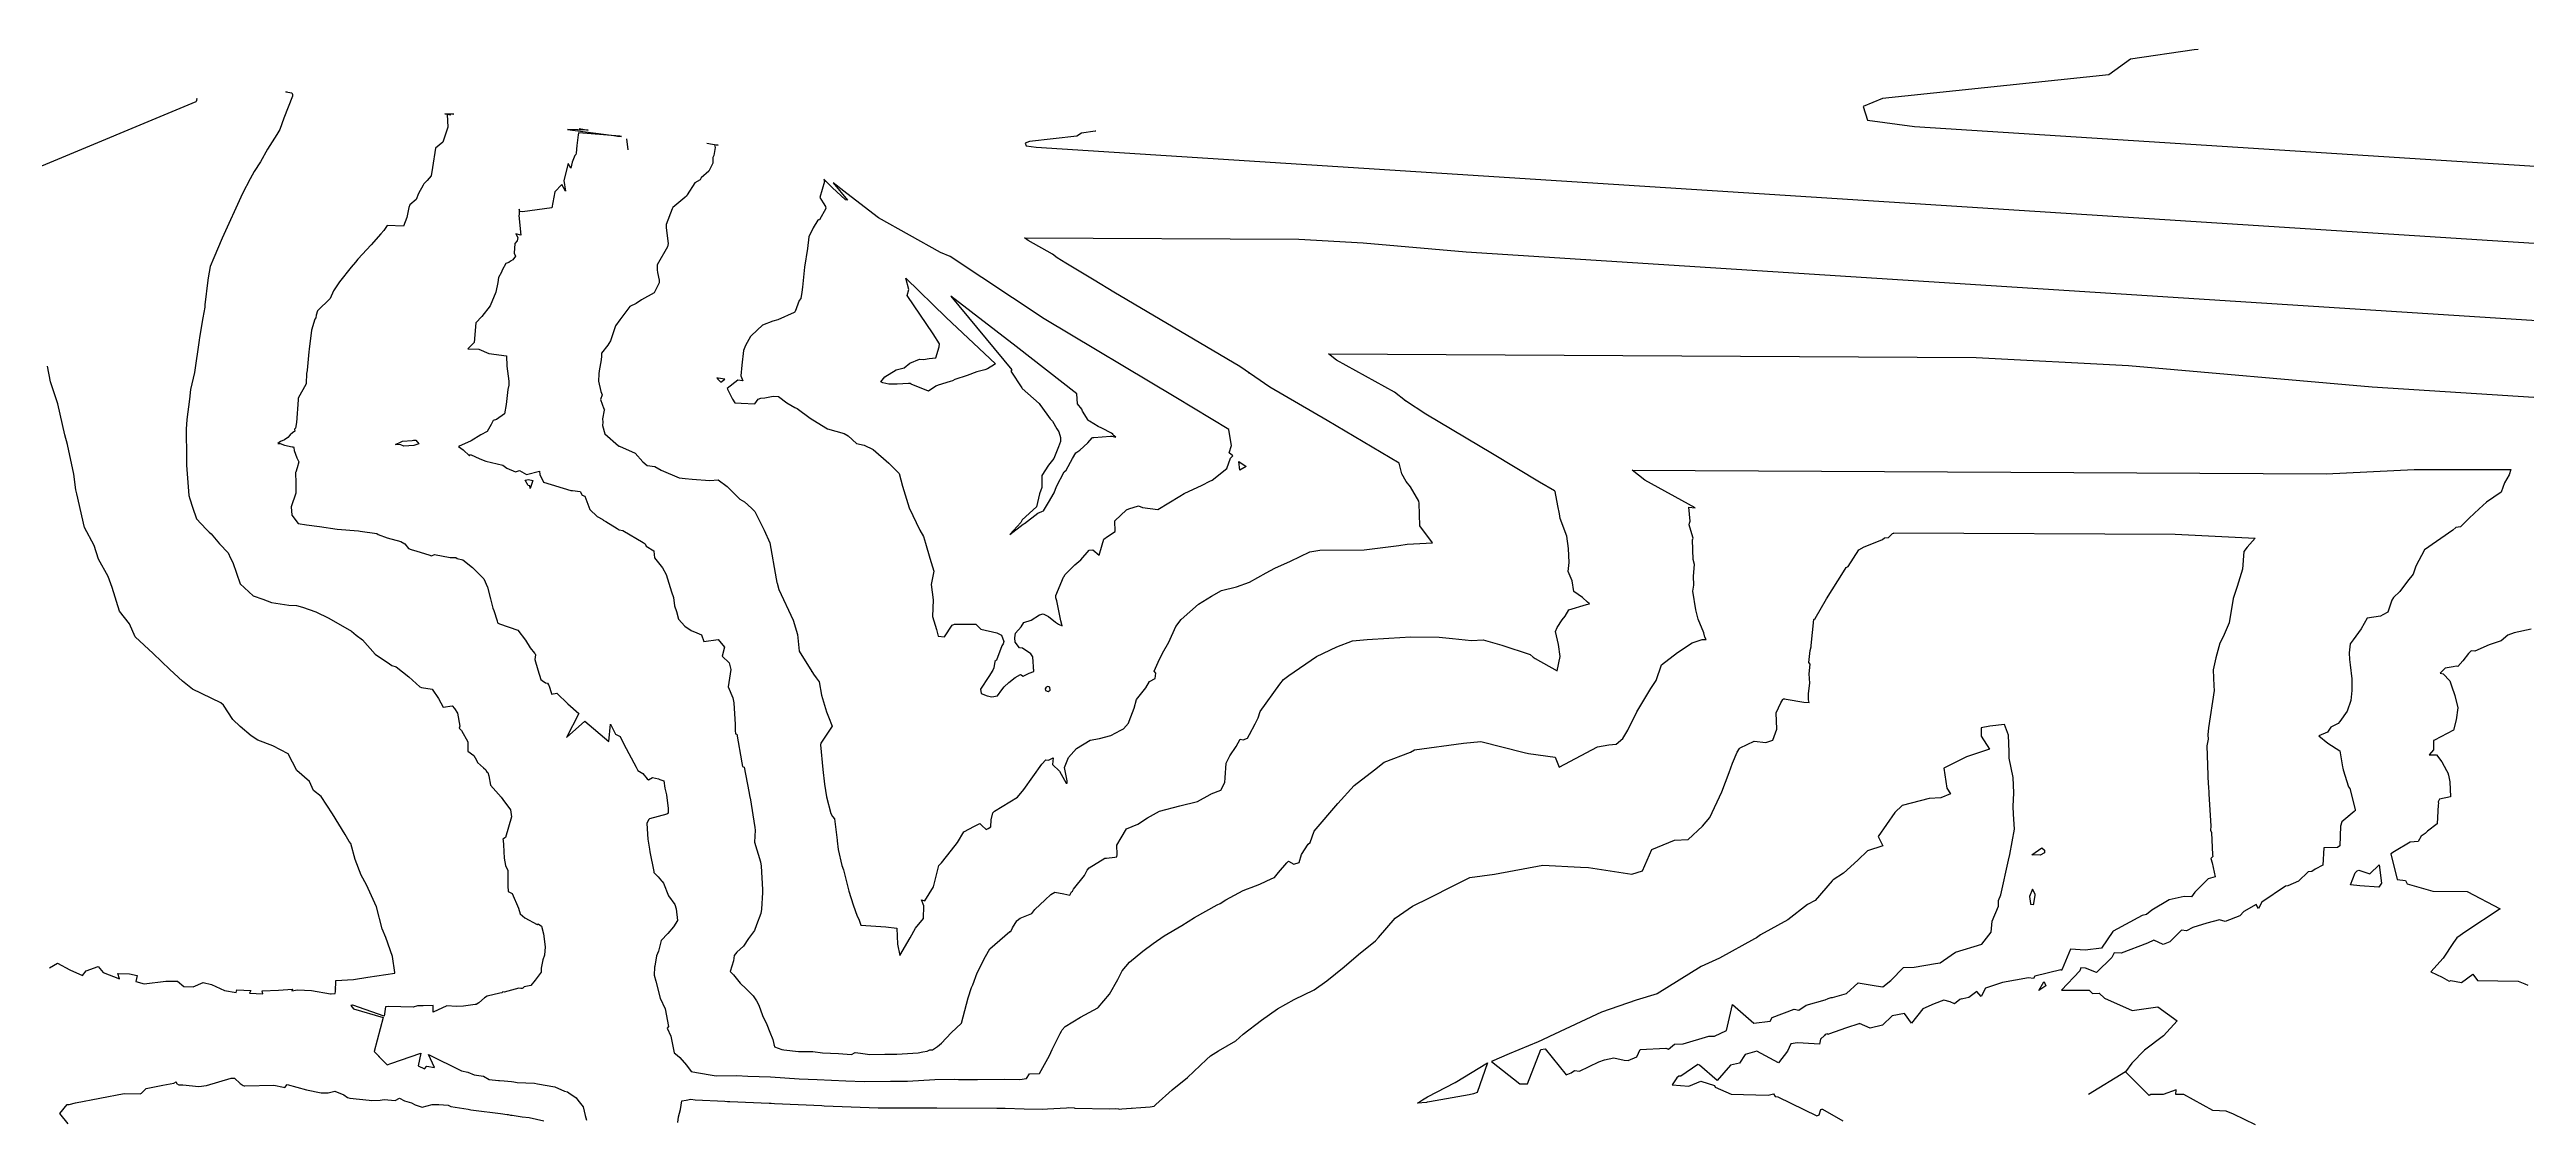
# Model space of a CAD drawing. Extents: x 1684434 to 1702565, y 997334 to 1000228.
# Drawn here: x 1686538 to 1688314, y 998499 to 999265 of the extents above; entities that cross this region are included whole.
import ezdxf

# ---------------------------------------------------------------- set-up
doc = ezdxf.new("R2010")
doc.units = 0
doc.layers.add('Default', color=7, linetype='Continuous')

msp = doc.modelspace()

# ---------------------------------------------------------------- linework, layer by layer
at = {"layer": 'Default'}
for points in [[(1688079, 999265.1), (1688076.1, 999264.8), (1688030.3, 999258.1), (1688014.8, 999247), (1687852.6, 999230), (1687838.6, 999224.2), (1687841.9, 999214.5), (1687875.5, 999210), (1688776.6, 999152.3)], [(1686643.8, 999230.1), (1686643.9, 999230), (1686643.9, 999229.9), (1686643.8, 999229.7), (1686643.6, 999229.5), (1686643.7, 999229.4), (1686644, 999229.2), (1686643.8, 999229), (1686643.5, 999228.7), (1686643.5, 999228.4), (1686643.3, 999228.2), (1686643.2, 999228), (1686643.1, 999227.7), (1686526.7, 999179)], [(1686708.5, 999234.6), (1686708.2, 999234.6), (1686707.7, 999234.7), (1686711.9, 999234), (1686712.4, 999232.8), (1686712.3, 999231.6), (1686706.2, 999215.9), (1686703.4, 999207.7), (1686701.1, 999204.2), (1686694.5, 999193.8), (1686689.4, 999184.6), (1686684.8, 999177.6), (1686682, 999172.4), (1686676.5, 999162), (1686662, 999129.8), (1686655.9, 999115.7), (1686653.3, 999109.7), (1686651.9, 999101.5), (1686651.7, 999099.9), (1686649.6, 999082), (1686649.4, 999080.5), (1686648, 999072.8), (1686645.6, 999058.8), (1686645.5, 999056.8), (1686642, 999033.6), (1686639.3, 999021.3), (1686638.5, 999014.4), (1686636.5, 998999.9), (1686636.2, 998993), (1686636.3, 998972.5), (1686636.3, 998967.1), (1686638.1, 998945.4), (1686638.8, 998943.1), (1686640.7, 998937), (1686643.6, 998928.6), (1686650.5, 998921.4), (1686652.5, 998919.2), (1686654, 998917.9), (1686660, 998910.8), (1686666.3, 998904.3), (1686667.8, 998900.6), (1686669.5, 998897.3), (1686674.9, 998882), (1686684.2, 998873.4), (1686691.1, 998871), (1686697.3, 998868.7), (1686709.8, 998866.9), (1686715.2, 998866.5), (1686719.5, 998865.5), (1686729, 998862.1), (1686738.5, 998857.5), (1686754.8, 998848.1), (1686758.1, 998845.4), (1686762.5, 998841.9), (1686771.7, 998831.7), (1686782, 998824.7), (1686783.5, 998823.6), (1686786.7, 998822.6), (1686795.9, 998815.5), (1686803.6, 998808.2), (1686804.8, 998807.8), (1686812.6, 998806.7), (1686817, 998800), (1686820.5, 998793.7), (1686826.8, 998794.7), (1686828.6, 998792.7), (1686830.6, 998789.3), (1686832.4, 998780.2), (1686831.9, 998778.7), (1686833.5, 998777), (1686838, 998768.9), (1686838, 998762.1), (1686842.3, 998759.1), (1686844.4, 998755.8), (1686845.1, 998754.1), (1686849.3, 998750.1), (1686850.9, 998748.8), (1686851.4, 998747.6), (1686852.5, 998746.9), (1686853.1, 998744.4), (1686854.3, 998737.7), (1686862, 998729.3), (1686863.2, 998727.5), (1686868.7, 998720.2), (1686869.5, 998715), (1686865.2, 998700.3), (1686863.2, 998699), (1686863.5, 998698.2), (1686863.8, 998695.1), (1686864.1, 998685.4), (1686865.2, 998680.1), (1686866.8, 998676.7), (1686866.7, 998665.7), (1686867, 998661.6), (1686869.9, 998660.2), (1686874.4, 998649.7), (1686875.6, 998645.5), (1686879, 998642.6), (1686887.8, 998638), (1686888.6, 998638.3), (1686890.9, 998636.7), (1686892.4, 998631.2), (1686893.5, 998621.8), (1686893.1, 998616), (1686891.9, 998612.6), (1686890.6, 998606.5), (1686890.6, 998603.7), (1686887.2, 998599), (1686886.3, 998598), (1686883.2, 998594.1), (1686878.4, 998593.2), (1686877.5, 998592.3), (1686877.1, 998592.1), (1686876.2, 998592.1), (1686874.6, 998592.3), (1686864.2, 998589.4), (1686863.3, 998589.6), (1686862.6, 998589), (1686861.1, 998588.6), (1686852, 998586.5), (1686850, 998585.3), (1686846.1, 998581.7), (1686844, 998580.6), (1686843.4, 998580.6), (1686834.9, 998579.4), (1686829.9, 998579.1), (1686823, 998579.5), (1686813.3, 998575), (1686813.3, 998579.9), (1686806.1, 998579.7), (1686801.9, 998579.7), (1686799, 998578.7), (1686781.1, 998579.1), (1686779.1, 998578.9), (1686778, 998572.3), (1686778, 998572.3), (1686755.7, 998580.2), (1686755.6, 998580.2), (1686755.4, 998580.2), (1686754.3, 998579.8), (1686756.2, 998577.5), (1686777.3, 998571.2), (1686771, 998546.9), (1686778.6, 998538.9), (1686780.3, 998537.4), (1686782.9, 998538.2), (1686804.5, 998545.7), (1686802.5, 998536.6), (1686807.1, 998534.4), (1686808.6, 998536.4), (1686814.2, 998535.5), (1686809.8, 998544.8), (1686833.5, 998533.1), (1686838, 998532), (1686842.6, 998530.2), (1686849.3, 998529.2), (1686853.4, 998526.8), (1686860, 998526.2), (1686860.8, 998526.1), (1686864.1, 998525.9), (1686869.5, 998525.4), (1686871.2, 998525.1), (1686872.2, 998524.9), (1686873.6, 998524.7), (1686885.9, 998524.2), (1686888.1, 998523.7), (1686900.5, 998521.6), (1686907.4, 998518.5), (1686909.6, 998518), (1686910.6, 998517.2), (1686915.8, 998513.6), (1686917, 998512), (1686920.7, 998507.3), (1686922.2, 998501), (1686923.3, 998497.6)], [(1686826.5, 999219), (1686828, 999218.7), (1686821.6, 999219), (1686825.8, 999218.3), (1686823.4, 999218.5), (1686823.8, 999209.5), (1686820.1, 999198.8), (1686814.8, 999194.3), (1686812.8, 999180.5), (1686811.7, 999174.5), (1686809, 999171.2), (1686806.6, 999168.9), (1686806.1, 999167.9), (1686802.8, 999161.9), (1686801.1, 999157.5), (1686796.4, 999153.8), (1686795.9, 999151.8), (1686794.4, 999144.6), (1686791.9, 999138.6), (1686780.2, 999139), (1686777.9, 999135.4), (1686775.7, 999133.1), (1686768.7, 999125), (1686759.3, 999114.9), (1686757.5, 999112.6), (1686754.5, 999109), (1686746, 999098.6), (1686741.7, 999092.1), (1686739.5, 999086.7), (1686730.4, 999077.7), (1686729.4, 999074.6), (1686729, 999072.8), (1686728.3, 999071.8), (1686726, 999064), (1686724.4, 999050.3), (1686724.2, 999048.4), (1686723, 999035.2), (1686722.7, 999033.7), (1686722.4, 999033.1), (1686722.2, 999025.4), (1686716.5, 999015.3), (1686716.4, 999014), (1686715.3, 998997.7), (1686714.6, 998993.8), (1686713.9, 998992.9), (1686714.1, 998991.5), (1686712.3, 998990.3), (1686710.8, 998989), (1686709, 998986.9), (1686706.6, 998985.3), (1686703.8, 998984.1), (1686701.8, 998982.6), (1686703.6, 998982.6), (1686706.7, 998981.5), (1686712.1, 998980.4), (1686713.1, 998980.4), (1686713.3, 998979.5), (1686713.6, 998977.6), (1686714.6, 998975), (1686715.4, 998972.4), (1686716.8, 998969.5), (1686715.7, 998965.2), (1686714.7, 998962.2), (1686714.5, 998961.9), (1686714.7, 998954.2), (1686714.8, 998947), (1686711.4, 998937.3), (1686712, 998931.4), (1686716.5, 998925.3), (1686722.4, 998924.5), (1686731.7, 998923.1), (1686744.4, 998921.4), (1686759.8, 998920.2), (1686760.8, 998919.8), (1686772.8, 998918.1), (1686773.7, 998917.4), (1686780.2, 998915.1), (1686790.1, 998912.5), (1686793, 998910.7), (1686795.6, 998907.4), (1686797.4, 998906.8), (1686801.6, 998905.5), (1686810.2, 998902.8), (1686812, 998902.2), (1686814.1, 998903.2), (1686825.4, 998901), (1686827, 998901), (1686829.5, 998901.1), (1686830.5, 998900.2), (1686834.6, 998899.2), (1686841.5, 998893.7), (1686849.6, 998885.8), (1686852.2, 998879.7), (1686854.4, 998871.3), (1686856.1, 998864.6), (1686856.7, 998863), (1686859.2, 998855.6), (1686859.4, 998854.1), (1686859.9, 998853.8), (1686860.8, 998853.4), (1686873.9, 998848.8), (1686879.5, 998841.8), (1686882.7, 998836.2), (1686886, 998832.5), (1686886.5, 998831.9), (1686886.7, 998831.3), (1686886.2, 998827.8), (1686888.3, 998820.4), (1686890.5, 998813.5), (1686891.5, 998812.7), (1686893.8, 998811.2), (1686895.3, 998810.8), (1686896, 998809.6), (1686896.1, 998809.5), (1686898.2, 998803.6), (1686898.1, 998803.1), (1686902, 998803.8), (1686909.7, 998796), (1686917.7, 998789.1), (1686908.9, 998772), (1686922.1, 998783.7), (1686939.3, 998769), (1686940.5, 998781.6), (1686944, 998774.3), (1686947.4, 998772.6), (1686949.9, 998767.3), (1686958.9, 998750.8), (1686960.1, 998748.4), (1686963.5, 998746.1), (1686966.8, 998742.3), (1686967.6, 998741.7), (1686970.6, 998743.2), (1686974.9, 998742.4), (1686975.9, 998741.9), (1686978.6, 998741), (1686979.4, 998735.6), (1686980.6, 998730.9), (1686981.8, 998721.1), (1686981.8, 998717.7), (1686981.5, 998717.4), (1686980.7, 998717), (1686968.4, 998713.7), (1686967.7, 998712.9), (1686966.4, 998710.3), (1686967.3, 998699.2), (1686968.4, 998692), (1686968.7, 998690.1), (1686971.5, 998675.8), (1686971.5, 998675.2), (1686974.5, 998672.2), (1686976.9, 998669.1), (1686977.5, 998668.7), (1686978.4, 998667.5), (1686982, 998658.5), (1686986.5, 998652.2), (1686987.6, 998649.1), (1686988.4, 998640.7), (1686985.7, 998636.3), (1686981.5, 998631.5), (1686976.7, 998626.5), (1686974.8, 998618.7), (1686973.3, 998615.5), (1686972.3, 998608.1), (1686971.9, 998607.4), (1686971.7, 998601.5), (1686973, 998597.2), (1686976.1, 998585), (1686979.6, 998577.4), (1686982.1, 998564.9), (1686981.1, 998563.7), (1686983.7, 998557.8), (1686986.1, 998546), (1686988.3, 998544.2), (1686990.2, 998542.6), (1686994.9, 998537.1), (1686998.3, 998532.5), (1687002, 998531.8), (1687014.8, 998529.6), (1687016.4, 998529.5), (1687031, 998529.7), (1687038.9, 998529.3), (1687055.1, 998528.8), (1687075.8, 998527.4), (1687088.5, 998526.8), (1687109.1, 998525.9), (1687122.4, 998525.4), (1687141.1, 998525.7), (1687153.4, 998525.6), (1687173, 998526.8), (1687186.9, 998527), (1687189.9, 998526.8), (1687203.5, 998526.8), (1687223, 998527), (1687233.9, 998526.9), (1687238.7, 998527.6), (1687240.9, 998530.8), (1687248, 998531.2), (1687255.3, 998544), (1687257.2, 998548.2), (1687262.9, 998559.9), (1687263.8, 998561.4), (1687264.4, 998562.3), (1687266.4, 998564.9), (1687277.4, 998571.5), (1687289.9, 998578.2), (1687290.1, 998578.3), (1687290.2, 998578.3), (1687298.3, 998588), (1687304.2, 998598.6), (1687307.4, 998604.6), (1687312.7, 998610.8), (1687322.1, 998618.9), (1687329.5, 998624.3), (1687337.4, 998629.9), (1687350.2, 998637.1), (1687359.3, 998642.9), (1687375.5, 998652.1), (1687377.6, 998653), (1687381.6, 998655.6), (1687394.1, 998662.4), (1687397.2, 998663.4), (1687399.9, 998664.4), (1687406.1, 998666.9), (1687414.7, 998670.8), (1687416.5, 998671.5), (1687419.4, 998675.1), (1687425.5, 998682), (1687426.7, 998683.4), (1687430.4, 998681.2), (1687434.2, 998682.3), (1687436, 998688), (1687440.7, 998695.4), (1687442.2, 998696.7), (1687445.1, 998704.8), (1687462, 998724.6), (1687473.6, 998737.5), (1687488.2, 998748.8), (1687495.3, 998754.2), (1687514, 998761.4), (1687516.9, 998763.1), (1687552, 998767.8), (1687564.6, 998769), (1687595.5, 998761.3), (1687598.8, 998760.5), (1687617.8, 998757.8), (1687620.6, 998750.7), (1687648.2, 998765.2), (1687656.2, 998766.8), (1687661.6, 998767.2), (1687666.4, 998771.2), (1687669.9, 998777.2), (1687676.5, 998790.3), (1687686.4, 998807.1), (1687690.3, 998812.7), (1687694, 998824), (1687705.6, 998833), (1687716.1, 998839.9), (1687723.2, 998842.3), (1687726.1, 998842.3), (1687725.2, 998843.9), (1687724.4, 998846.9), (1687720.3, 998856.7), (1687718.6, 998863.5), (1687716.6, 998876.9), (1687717.2, 998881.1), (1687717.1, 998887.7), (1687717.8, 998896), (1687716.7, 998899.6), (1687716.3, 998913.6), (1687716.7, 998914.8), (1687715.8, 998918), (1687714, 998924.3), (1687714.2, 998925.6), (1687714.7, 998927), (1687713.8, 998937), (1687718.3, 998936.6), (1687682.1, 998956.5), (1687673, 998963.6), (1688170.6, 998961), (1688233.9, 998964.1), (1688303.2, 998964.1), (1688301.9, 998960.2), (1688298.7, 998954.6), (1688296.3, 998947.9), (1688285.6, 998940.6), (1688280.4, 998935.9), (1688273.3, 998929.2), (1688267, 998923), (1688263.7, 998922.5), (1688261.5, 998920.5), (1688241.2, 998906.5), (1688235.1, 998894.7), (1688233.2, 998889.1), (1688229, 998884), (1688223.6, 998876.6), (1688218.9, 998872.3), (1688217.7, 998870.5), (1688214.9, 998861.9), (1688211.4, 998859.9), (1688209.6, 998858.9), (1688200.1, 998857.6), (1688195.9, 998849.9), (1688190, 998842), (1688188, 998839), (1688187.1, 998832.7), (1688187.4, 998827.8), (1688187.9, 998824), (1688189.1, 998814), (1688189, 998805.7), (1688188.3, 998798.6), (1688185.8, 998790.9), (1688180.6, 998783.5), (1688179.2, 998781.9), (1688174.1, 998779.3), (1688171.6, 998775.9), (1688165.4, 998773.1), (1688172, 998767.8), (1688180.4, 998762.3), (1688180.8, 998760.9), (1688182.4, 998751), (1688182.7, 998750), (1688183, 998748.7), (1688186.8, 998736.6), (1688187.6, 998735.4), (1688191.4, 998720.4), (1688191.6, 998719.8), (1688191.5, 998719.7), (1688191.5, 998719.4), (1688191.2, 998719.4), (1688190.9, 998719), (1688181.9, 998711.4), (1688180.9, 998708.3), (1688180.5, 998694.2), (1688178.8, 998693.2), (1688169, 998692.9), (1688168.3, 998680.5), (1688162.8, 998677.6), (1688160.4, 998676), (1688157.7, 998675.7), (1688150.9, 998668.9), (1688143.2, 998665.6), (1688141.5, 998665.5), (1688124.5, 998653.9), (1688122.3, 998649.5), (1688120.5, 998652.3), (1688111.6, 998647.3), (1688108.9, 998644.2), (1688098.3, 998640), (1688094.2, 998641.3), (1688085.2, 998638.9), (1688075, 998635.8), (1688070.6, 998633.4), (1688067, 998633.8), (1688058.5, 998625.6), (1688053.8, 998623.5), (1688047.1, 998626.8), (1688042.6, 998624.6), (1688023.6, 998617.3), (1688018.6, 998617.7), (1688016.9, 998614.2), (1688005.9, 998603.6), (1687998.2, 998606.5), (1687994.8, 998606.8), (1687994, 998604.8), (1687981, 998590.8), (1688000.7, 998590.9), (1688003.2, 998588.5), (1688008, 998588.8), (1688011.7, 998585.2), (1688031.5, 998576.3), (1688050, 998578.8), (1688063.9, 998568.8), (1688054, 998558), (1688040.4, 998547.8), (1688031.4, 998538.5), (1688026.8, 998532.4)], [(1686918, 999208.6), (1686924.5, 999207.3), (1686909.6, 999207.9), (1686948.3, 999202.8), (1686944.2, 999203.3), (1686944.7, 999203.3), (1686945.5, 999203.1), (1686947, 999202.9), (1686917.6, 999205.5), (1686917.6, 999205.5), (1686917.4, 999205.2), (1686917.3, 999203.9), (1686916.2, 999196.2), (1686915.7, 999190.9), (1686915.6, 999189.9), (1686914.9, 999189.2), (1686912.9, 999184.3), (1686911.9, 999180.1), (1686910.1, 999183.5), (1686907, 999171.3), (1686908.1, 999163.7), (1686905.5, 999168.3), (1686900.5, 999163), (1686898.4, 999151.7), (1686877.2, 999148.7), (1686875.3, 999149.1), (1686875, 999150.7), (1686874.9, 999146.7), (1686874.6, 999146.2), (1686876, 999132.1), (1686872.5, 999133), (1686873.9, 999130.4), (1686873.5, 999128), (1686871.9, 999126.1), (1686871.3, 999119.1), (1686872.2, 999117.1), (1686870.4, 999114.3), (1686868.6, 999113.3), (1686867.4, 999112.4), (1686865.3, 999111.8), (1686862.7, 999107), (1686862.2, 999105.6), (1686860.1, 999101.6), (1686859.6, 999098.2), (1686858.3, 999091.2), (1686854.1, 999081.4), (1686848.1, 999073.7), (1686843.8, 999069.3), (1686842.6, 999055.2), (1686838.2, 999050.5), (1686846, 999050.4), (1686846, 999050.4), (1686853.2, 999047.1), (1686865.8, 999045.5), (1686866, 999038.2), (1686867.6, 999027.3), (1686867.6, 999024.6), (1686866.8, 999021.4), (1686865.7, 999010.6), (1686864.4, 999003.9), (1686858.7, 998999.9), (1686856.3, 998999.1), (1686854.9, 998996.3), (1686851.9, 998991.4), (1686847.5, 998989), (1686840.4, 998984.5), (1686831.4, 998980.6), (1686834.8, 998978.1), (1686839.3, 998973.8), (1686840.1, 998974.7), (1686846.8, 998971.7), (1686850.9, 998970), (1686863.1, 998967.2), (1686866, 998965), (1686872.4, 998962.5), (1686875.2, 998963.4), (1686880.1, 998960.4), (1686889.6, 998962.8), (1686889.8, 998960.5), (1686892.4, 998955.1), (1686911.9, 998948.9), (1686913.1, 998948.9), (1686918.6, 998948.3), (1686920.1, 998945.6), (1686921.9, 998945), (1686925.5, 998935.5), (1686930.8, 998930.4), (1686934.9, 998928.2), (1686935.2, 998927.8), (1686937.1, 998926.8), (1686945.3, 998921.7), (1686946.7, 998920.9), (1686949.2, 998920.3), (1686963.8, 998911.8), (1686965.2, 998910.9), (1686966, 998909.2), (1686971.5, 998905.8), (1686971.4, 998905.5), (1686972, 998900.7), (1686977.6, 998893.5), (1686980.3, 998888.8), (1686984.2, 998876.4), (1686985.6, 998872.2), (1686986.4, 998866.3), (1686987.8, 998862.3), (1686989.2, 998856.7), (1686993.6, 998851.8), (1686998.2, 998848.6), (1687002.4, 998847.1), (1687005.6, 998845.6), (1687007.3, 998840.8), (1687017.7, 998842.1), (1687022.1, 998836.8), (1687020.4, 998830.3), (1687025.4, 998825.6), (1687026.8, 998820.7), (1687024.9, 998808.2), (1687028.1, 998800.3), (1687028.8, 998796.7), (1687029.9, 998781.3), (1687029.7, 998776.9), (1687030.1, 998774.7), (1687031, 998774.4), (1687034.7, 998753.9), (1687035.1, 998751.2), (1687036.3, 998750.6), (1687039.6, 998733.3), (1687040.4, 998729.1), (1687040.6, 998728.7), (1687043.8, 998707.4), (1687044.2, 998705.5), (1687043.6, 998696.9), (1687047.9, 998682.8), (1687048.5, 998679.8), (1687049.4, 998663), (1687049.3, 998660.9), (1687048.6, 998648.8), (1687048.1, 998645.9), (1687045.2, 998637.7), (1687043.7, 998633.7), (1687039.4, 998627.8), (1687035.8, 998622.3), (1687031, 998618), (1687029.2, 998615.6), (1687028.6, 998611.8), (1687026.2, 998604.3), (1687028.7, 998601.9), (1687033.3, 998595.9), (1687037.8, 998591.7), (1687042.6, 998586.9), (1687045.1, 998583.1), (1687046.7, 998580), (1687049.4, 998572.6), (1687052.6, 998566.2), (1687054.7, 998560.8), (1687056.8, 998555.5), (1687057.9, 998550.2), (1687063.3, 998548.3), (1687064.8, 998548.1), (1687075.3, 998546.9), (1687075.7, 998546.8), (1687085.4, 998546.8), (1687092.4, 998545.9), (1687104, 998545.5), (1687113.3, 998544.7), (1687115.8, 998546.1), (1687119.7, 998545.8), (1687126.4, 998544.7), (1687137.1, 998544.9), (1687145.8, 998545), (1687161, 998546), (1687164.3, 998546.6), (1687167.4, 998547.2), (1687169.4, 998548.1), (1687171.4, 998548.1), (1687174.9, 998550.4), (1687177.7, 998552.8), (1687184.7, 998560.2), (1687192, 998567.1), (1687197, 998585.3), (1687199.2, 998592.8), (1687200.2, 998594.6), (1687203.4, 998603.2), (1687209.4, 998615), (1687212.4, 998620.4), (1687226.8, 998632.8), (1687227.6, 998633), (1687228.8, 998635.6), (1687231.7, 998640.5), (1687232.1, 998640.7), (1687234.1, 998642.5), (1687242.5, 998645.7), (1687244.6, 998648.7), (1687252.1, 998655.7), (1687256.1, 998659.3), (1687259.1, 998661.2), (1687265.6, 998659.9), (1687269.9, 998659), (1687271, 998661.4), (1687271.7, 998661.9), (1687272.5, 998663.2), (1687280.2, 998673), (1687282.2, 998676.9), (1687283.6, 998678.5), (1687294.8, 998685.5), (1687296, 998685.5), (1687302, 998686.1), (1687303.4, 998686.5), (1687303.8, 998688.2), (1687303.5, 998694.9), (1687306.7, 998700.1), (1687310.4, 998706.5), (1687318.5, 998709.9), (1687325.5, 998714.3), (1687334.1, 998719.1), (1687348.6, 998722.9), (1687361.4, 998726.1), (1687370.5, 998731.1), (1687370.8, 998731.3), (1687371.2, 998731.6), (1687378.1, 998734.1), (1687380.9, 998739.7), (1687381.2, 998743.1), (1687381.9, 998753.5), (1687384.6, 998758.8), (1687389, 998765.4), (1687392, 998770.7), (1687394.2, 998770.2), (1687397.3, 998771.4), (1687398.6, 998774.2), (1687402.6, 998781.8), (1687404.8, 998786.1), (1687406.3, 998790.6), (1687420.3, 998810.1), (1687423.1, 998813.5), (1687426.9, 998816.3), (1687446.7, 998830.1), (1687461.2, 998836.9), (1687472.6, 998841.3), (1687483.1, 998842.1), (1687498.6, 998843.1), (1687514.3, 998844.2), (1687534.6, 998843.8), (1687544.1, 998842.9), (1687557.9, 998841.6), (1687566.2, 998842), (1687579.7, 998838.1), (1687600, 998831.5), (1687602.1, 998829.6), (1687603.6, 998828.6), (1687619.2, 998819.8), (1687621.4, 998830.1), (1687620.3, 998838.7), (1687618, 998848), (1687619.3, 998850.8), (1687622.9, 998856.4), (1687624.9, 998859), (1687627.7, 998863.5), (1687640.4, 998867.3), (1687642.4, 998867.7), (1687641.1, 998868.9), (1687637.4, 998872.3), (1687631.3, 998876.7), (1687630, 998884.3), (1687627.1, 998890.9), (1687627.8, 998897.5), (1687627.4, 998907.4), (1687626.2, 998916.3), (1687621.5, 998928.9), (1687621, 998932.3), (1687619.7, 998938.1), (1687617.9, 998948.3), (1687617.6, 998948.6), (1687617.3, 998948.7), (1687606.6, 998955.1), (1687572.9, 998975.4), (1687525.1, 999003.8), (1687510.6, 999013.2), (1687502.6, 999019.5), (1687461, 999042.4), (1687455.2, 999046.9), (1687919.7, 999044.4), (1688029, 999038.5), (1688203.7, 999023.3), (1688446.7, 999007.7)], [(1686951.8, 999201.1), (1686952.8, 999193.1)], [(1687288.5, 999206.7), (1687287.9, 999206.7), (1687278.2, 999205.2), (1687274.9, 999202.9), (1687240.8, 999199.3), (1687237.8, 999198.1), (1687238.5, 999196.1), (1687245.6, 999195.1), (1688666.6, 999104.1)], [(1687009.5, 999198.1), (1687017.5, 999196.5), (1687015.1, 999196.7), (1687015.5, 999194.9), (1687014.4, 999189.2), (1687013.9, 999187.7), (1687013.7, 999183.6), (1687011, 999177.8), (1687005.5, 999173.1), (1687004.6, 999171.8), (1687001, 999169.6), (1686995.5, 999160.9), (1686995.1, 999160.5), (1686994.9, 999160.1), (1686993.7, 999159.1), (1686985, 999151.8), (1686984.7, 999150.9), (1686980.3, 999139.6), (1686980.4, 999137.4), (1686981.7, 999126.1), (1686981.2, 999123.7), (1686973.9, 999110.7), (1686973.9, 999107.1), (1686974, 999105.2), (1686975.4, 999099.8), (1686975.3, 999097.9), (1686971.8, 999090.7), (1686962.6, 999085.8), (1686958.9, 999083), (1686954.3, 999081), (1686947, 999071.4), (1686943.9, 999067.1), (1686940.4, 999056.2), (1686939.3, 999054.3), (1686938.5, 999053.3), (1686934, 999047.4), (1686934, 999045.3), (1686933.7, 999042.6), (1686932.4, 999034.7), (1686932.1, 999032.6), (1686931.8, 999027.3), (1686933.4, 999020), (1686934.4, 999017.6), (1686933.3, 999014.2), (1686935.7, 999007.5), (1686936, 999006.9), (1686935.9, 999006.5), (1686934.7, 999000.5), (1686934.9, 998997.9), (1686934.6, 998995.5), (1686936.3, 998989.7), (1686946.2, 998981.1), (1686946.5, 998980.8), (1686946.7, 998980.8), (1686946.9, 998980.7), (1686958.1, 998975.7), (1686963.6, 998969.6), (1686966.8, 998966.9), (1686972.1, 998966.1), (1686976.7, 998963.6), (1686989.7, 998958.1), (1686994, 998957.6), (1686999, 998957.1), (1687011.6, 998956.2), (1687017.7, 998956.7), (1687024, 998951.9), (1687033.2, 998942.8), (1687036.5, 998940.8), (1687041.6, 998936.3), (1687043.9, 998933.9), (1687047.4, 998926.8), (1687050.6, 998920.6), (1687054.7, 998911.5), (1687059.2, 998885.6), (1687059.8, 998883.1), (1687060, 998882.6), (1687061.2, 998878), (1687071.5, 998856), (1687074.4, 998845.7), (1687075.8, 998833.9), (1687085.9, 998817.3), (1687087.9, 998814.7), (1687090, 998811.8), (1687091.7, 998802.4), (1687095.2, 998790.3), (1687096.7, 998786.7), (1687099.4, 998780.2), (1687091.3, 998767.8), (1687091.1, 998766.6), (1687092.7, 998749), (1687093.8, 998738.6), (1687095.4, 998729.5), (1687098.4, 998717.6), (1687099.5, 998715.3), (1687101, 998713.7), (1687102.9, 998698.4), (1687103, 998697.8), (1687103.6, 998691.6), (1687106.3, 998680.3), (1687107.6, 998677), (1687111.2, 998661.8), (1687114.4, 998652), (1687117.2, 998644), (1687118.4, 998641.7), (1687120, 998637.4), (1687137.8, 998636.3), (1687145.8, 998635.3), (1687146.1, 998623.8), (1687148, 998615.7), (1687155.4, 998628.3), (1687159.2, 998635.2), (1687164.8, 998642.2), (1687165.1, 998651.4), (1687163.4, 998655.6), (1687165.8, 998654.8), (1687172, 998665), (1687175.8, 998680.1), (1687177.7, 998682.2), (1687185, 998691.2), (1687189.2, 998696.6), (1687193.9, 998704.4), (1687201.4, 998708.4), (1687204.8, 998710), (1687205.2, 998710.2), (1687206.6, 998708.8), (1687209.8, 998706.1), (1687211.2, 998706.7), (1687213.2, 998708), (1687213.3, 998713), (1687214.7, 998717.9), (1687215.7, 998719.1), (1687232.3, 998729.1), (1687236.7, 998734.7), (1687249.7, 998752.9), (1687252.5, 998756), (1687254.4, 998755.6), (1687257.9, 998757.5), (1687257.4, 998752.5), (1687262.4, 998747.9), (1687267.2, 998739.2), (1687267.8, 998739.2), (1687267.8, 998740.8), (1687266, 998750.5), (1687268.9, 998757.7), (1687274.6, 998764.1), (1687284.4, 998770), (1687291, 998771.2), (1687299.1, 998773.3), (1687306.4, 998777.3), (1687308.2, 998778.1), (1687311.9, 998782.2), (1687312.4, 998783.6), (1687316, 998793.1), (1687317.6, 998799.2), (1687324.2, 998807.6), (1687327, 998812.1), (1687331.1, 998814.3), (1687331.5, 998818), (1687330.3, 998819.4), (1687333.2, 998826), (1687336.2, 998832.3), (1687340.7, 998840.3), (1687345.8, 998851.6), (1687349.6, 998856.5), (1687362, 998867.5), (1687371.5, 998873.3), (1687378.5, 998877.3), (1687389.3, 998879.9), (1687398.6, 998883.2), (1687410.6, 998889.9), (1687416.7, 998893.4), (1687428.1, 998898.4), (1687441.9, 998905.1), (1687449.1, 998906.2), (1687480.9, 998906.5), (1687505.8, 998909.6), (1687511.7, 998910.6), (1687529.8, 998911.5), (1687520.8, 998923.6), (1687520.2, 998940), (1687520, 998941.4), (1687514.1, 998951.6), (1687511, 998955.4), (1687507.8, 998961), (1687505.9, 998968.6), (1687454.4, 998999.2), (1687413.2, 999023.1), (1687391.6, 999037.8), (1687301.4, 999091.3), (1687287.2, 999099.9), (1687266.9, 999111.9), (1687260.8, 999115.9), (1687257.4, 999118.5), (1687239.8, 999128.2), (1687237.3, 999130.1), (1687433.9, 999129.1), (1687480.1, 999126.6), (1687554, 999120.1), (1688556.7, 999055.9)], [(1687385, 998972.1), (1687386.6, 998973.9), (1687384.1, 998976), (1687385.7, 998981.3), (1687384.2, 998989.6), (1687383.9, 998992.8), (1687345.9, 999015.6), (1687251.5, 999072), (1687184, 999116.7), (1687177.1, 999119.5), (1687132.5, 999144.5), (1687110, 999161.9), (1687100.1, 999169.5), (1687110.3, 999157.2), (1687108.9, 999157.4), (1687099.4, 999166.3), (1687093.3, 999172.2), (1687093.8, 999170.5), (1687090.5, 999159), (1687093, 999155.3), (1687094.7, 999152.6), (1687094.9, 999151.2), (1687090.4, 999143.1), (1687089.6, 999143.1), (1687089.6, 999142.8), (1687089.2, 999142.7), (1687085.8, 999137.3), (1687082.7, 999130.8), (1687081.6, 999122.6), (1687079.6, 999109), (1687078.2, 999094.8), (1687077.7, 999091.1), (1687076.9, 999086.6), (1687075.7, 999085.1), (1687072.8, 999077.3), (1687072.6, 999077), (1687072.1, 999076.6), (1687060.3, 999071.4), (1687056.7, 999070.5), (1687049.4, 999067.5), (1687041.5, 999060.1), (1687041.3, 999059.8), (1687040.9, 999059.3), (1687037.2, 999052.9), (1687035.8, 999049.4), (1687034.5, 999038.9), (1687033.8, 999031.3), (1687035.2, 999027.7), (1687031.8, 999028), (1687024.1, 999022.1), (1687027.9, 999014.6), (1687029.6, 999011.8), (1687034.2, 999011.6), (1687043.8, 999011.2), (1687046.4, 999014.4), (1687048.3, 999015.3), (1687051, 999015.4), (1687057.1, 999016.7), (1687060.9, 999016.3), (1687066.8, 999011.8), (1687072.7, 999008.5), (1687074.3, 999007.7), (1687083.6, 999000.8), (1687088.5, 998997.7), (1687096, 998993.2), (1687108, 998989.9), (1687110.8, 998988.3), (1687116.9, 998982.7), (1687122.2, 998981.5), (1687128.8, 998978.3), (1687140.1, 998968.7), (1687147.3, 998961.1), (1687149.8, 998952.1), (1687154.6, 998936.7), (1687162.3, 998920.5), (1687164.8, 998916), (1687166.3, 998911.3), (1687169.3, 998900.5), (1687172.2, 998891.2), (1687170.3, 998881.7), (1687171.8, 998870.6), (1687171.4, 998858.6), (1687174.1, 998849.4), (1687175.3, 998844.5), (1687180, 998844.1), (1687185.5, 998852.6), (1687187, 998853.2), (1687190.5, 998853.3), (1687202.3, 998853.2), (1687206, 998849.5), (1687217.5, 998846.9), (1687220.7, 998845.4), (1687222.4, 998840.7), (1687222, 998839.1), (1687221, 998837.7), (1687217.3, 998827.3), (1687216, 998826.5), (1687215.4, 998822), (1687214.6, 998820.3), (1687211.7, 998815.6), (1687205.7, 998806.5), (1687206.1, 998803.6), (1687210.6, 998801.8), (1687213.8, 998801.1), (1687217.9, 998801.8), (1687221, 998806.1), (1687222.8, 998808.2), (1687226.1, 998811.4), (1687230.6, 998815), (1687234.4, 998817.2), (1687236.4, 998816), (1687240.6, 998818), (1687243.9, 998819.2), (1687243.3, 998829.7), (1687241.8, 998831.9), (1687235.8, 998835.9), (1687233.8, 998836.3), (1687230.7, 998840.2), (1687230.3, 998843.5), (1687230.8, 998846.8), (1687234.8, 998851.4), (1687236.7, 998854.5), (1687242, 998856.1), (1687248.1, 998859.8), (1687250.6, 998860.6), (1687254.6, 998858.8), (1687259.4, 998854.6), (1687261.7, 998853.1), (1687264.3, 998852.1), (1687263.4, 998855.5), (1687260.4, 998870), (1687259.7, 998872), (1687259.7, 998872.8), (1687259.7, 998873.7), (1687265.2, 998886.9), (1687265.7, 998887.3), (1687266.2, 998888.6), (1687273.5, 998895.7), (1687277.6, 998899.4), (1687283.6, 998906.3), (1687286.3, 998906.5), (1687290.9, 998902.6), (1687293.1, 998910.1), (1687294.2, 998914.2), (1687296.9, 998916.1), (1687302.3, 998919.7), (1687302.1, 998927.3), (1687310.5, 998935.2), (1687312, 998935.9), (1687319, 998938), (1687321.9, 998936.8), (1687332.9, 998935.5), (1687348.7, 998944.9), (1687351.9, 998946.8), (1687364.6, 998952.8), (1687370.2, 998955.6), (1687371.8, 998956.4), (1687382.3, 998964.7), (1687385, 998972.1)], [(1687176.3, 999054.1), (1687171.9, 999061.4), (1687153.1, 999088.9), (1687154.3, 999093.1), (1687152.1, 999101.2), (1687181, 999073.1), (1687216.4, 999039.9), (1687215.8, 999039.3), (1687210.8, 999036.2), (1687208.8, 999035.5), (1687203.2, 999034), (1687196.2, 999031.4), (1687187.3, 999028.6), (1687185.7, 999027.6), (1687183.9, 999027.2), (1687175.3, 999024.5), (1687173.7, 999023.7), (1687168.4, 999020.3), (1687156, 999025.3), (1687155.4, 999025.7), (1687154.1, 999025.8), (1687146, 999025.3), (1687139.9, 999025.3), (1687135.8, 999026.3), (1687134.2, 999027), (1687137.1, 999030.6), (1687145.3, 999035.5), (1687150.9, 999036.9), (1687155.1, 999040.2), (1687162, 999043.1), (1687164.9, 999043), (1687169, 999043.7), (1687173.6, 999044.1), (1687173.7, 999044.2), (1687176.1, 999052.1), (1687176.3, 999054.1)], [(1687299.8, 998987.9), (1687302.8, 998987.2), (1687300.9, 998988.7), (1687300.6, 998989.5), (1687299.7, 998990), (1687292.7, 998993.8), (1687290, 998995), (1687283.9, 998998.7), (1687283.4, 998998.9), (1687282.9, 998999.4), (1687278.9, 999005.8), (1687278.5, 999007.4), (1687275.2, 999011.2), (1687274.8, 999018.4), (1687231.2, 999052.2), (1687184.4, 999088.2), (1687228.1, 999035.6), (1687227.6, 999034.5), (1687235.4, 999022.5), (1687235.4, 999022.5), (1687235.7, 999022.2), (1687247.8, 999011.3), (1687248.8, 999010), (1687248.8, 999010), (1687249.1, 999009.7), (1687255.8, 999000.3), (1687257.4, 998998.7), (1687260.5, 998993.3), (1687262, 998991.1), (1687263.1, 998987), (1687263, 998984.2), (1687261.7, 998980.2), (1687258.3, 998971.9), (1687254.5, 998967.1), (1687249.6, 998959.8), (1687249.6, 998951.1), (1687248, 998946.7), (1687246, 998937.2), (1687235.7, 998927.9), (1687234.6, 998926), (1687226.8, 998917.5), (1687236.3, 998924.9), (1687237.4, 998925.3), (1687246.9, 998932.7), (1687249.6, 998934), (1687250.9, 998934.5), (1687254.6, 998940.4), (1687258.6, 998947.3), (1687260.3, 998952), (1687265.7, 998962.4), (1687267.2, 998963.7), (1687271.8, 998972), (1687274.1, 998975.9), (1687277, 998978), (1687282.8, 998983.1), (1687285.8, 998986.8), (1687286.2, 998987), (1687286.9, 998987), (1687293, 998987.6), (1687298.9, 998987.9), (1687299.8, 998987.9)], [(1686785.7, 998603), (1686785.7, 998603.5), (1686784, 998615), (1686779.4, 998628.5), (1686776.7, 998634.9), (1686772.7, 998650.5), (1686765.5, 998666.3), (1686761.5, 998673.3), (1686757.3, 998684.6), (1686754.3, 998695.9), (1686753, 998697.3), (1686750.2, 998702.5), (1686741.1, 998717.2), (1686733, 998729.6), (1686727.5, 998733.9), (1686724.5, 998740.3), (1686715.5, 998748.2), (1686709.2, 998760.3), (1686698.2, 998765.9), (1686687.5, 998770.1), (1686682.7, 998773.2), (1686674.8, 998779.8), (1686669.7, 998784.9), (1686662.9, 998795.1), (1686661, 998796.7), (1686640.6, 998806.7), (1686633.4, 998812.4), (1686624.3, 998820.6), (1686612.4, 998832.1), (1686599.5, 998844.2), (1686595.4, 998853.5), (1686588.2, 998862.4), (1686583, 998879.6), (1686580.2, 998887.3), (1686573.3, 998899.8), (1686570.2, 998909.5), (1686563.1, 998922.5), (1686557.6, 998946.7), (1686556.9, 998949.5), (1686555.6, 998960.7), (1686551.1, 998981.9), (1686549.2, 998988.8), (1686544.1, 999011.2), (1686538.9, 999026.9), (1686536.6, 999038.1)], [(1687017.7, 999029.5), (1687016.7, 999029.7), (1687017.3, 999028.9), (1687019.5, 999026.7), (1687022.4, 999028.9), (1687017.7, 999029.5)], [(1686799.4, 998981.3), (1686792.2, 998980.8), (1686790, 998981.7), (1686786.3, 998982.1), (1686790.2, 998984), (1686791.2, 998984.3), (1686798.3, 998984.9), (1686799.1, 998985.2), (1686800.7, 998985), (1686802.9, 998982.4), (1686799.4, 998981.3)], [(1686882.8, 998950.5), (1686882.5, 998952.4), (1686881.3, 998952.5), (1686879.3, 998956.5), (1686881.7, 998956.9), (1686884.8, 998956.3), (1686882.8, 998950.5)], [(1687391.1, 998969.8), (1687396.2, 998966.1), (1687391.6, 998963.7), (1687391.1, 998969.8)], [(1686988.7, 998496), (1686989.1, 998500.1), (1686990.7, 998505.2), (1686991.5, 998511.5), (1686994.7, 998511.9), (1686998.1, 998512.6), (1687001.2, 998512.2), (1687022.4, 998511.2), (1687024.4, 998511.1), (1687026, 998511.1), (1687054.1, 998509.9), (1687055.7, 998509.8), (1687057.9, 998509.7), (1687092, 998508.1), (1687093.7, 998508), (1687132.4, 998506.5), (1687133.9, 998506.5), (1687171.2, 998506.4), (1687172.9, 998506.5), (1687174.1, 998506.5), (1687174.4, 998506.5), (1687217.5, 998506.2), (1687220, 998506.2), (1687223.4, 998506.2), (1687237.1, 998505.9), (1687250.2, 998505.5), (1687253.8, 998505.9), (1687267.5, 998506.4), (1687269.2, 998506.7), (1687272.9, 998506.6), (1687273.4, 998506.2), (1687298.5, 998505.7), (1687302.3, 998506), (1687304.7, 998505.7), (1687305.4, 998505.6), (1687307.1, 998505.7), (1687327.5, 998507.3), (1687330.2, 998507.7), (1687331.4, 998508.9), (1687343.1, 998519.4), (1687354.1, 998528.2), (1687367.7, 998541.2), (1687370.7, 998543.7), (1687376.3, 998547.4), (1687388.8, 998554.5), (1687394, 998559.2), (1687407.2, 998569.4), (1687418.8, 998577.5), (1687430.6, 998584.1), (1687444.9, 998591.1), (1687454.1, 998597.6), (1687466.5, 998607.5), (1687476.7, 998616.4), (1687488.9, 998626.2), (1687491.2, 998628.7), (1687503.1, 998642.4), (1687515.5, 998651), (1687527.8, 998657), (1687545.2, 998665.8), (1687556.6, 998671.6), (1687574.4, 998673.9), (1687608.9, 998680.5), (1687636.1, 998679), (1687641.8, 998678.7), (1687672.9, 998673.9), (1687680.5, 998676.4), (1687687.1, 998691.6), (1687703.4, 998698.3), (1687713.1, 998698.8), (1687723.6, 998708.5), (1687728.8, 998714.7), (1687737.4, 998732.9), (1687742.7, 998746.9), (1687744.9, 998753.6), (1687748.4, 998761.5), (1687749.9, 998764), (1687750.6, 998764.5), (1687760.6, 998769.4), (1687769, 998768.3), (1687774, 998770), (1687776.8, 998778), (1687776.3, 998789.6), (1687779.7, 998796.7), (1687781.2, 998799.2), (1687781.6, 998799.7), (1687782.5, 998799.7), (1687783.5, 998799.5), (1687796.1, 998797.2), (1687800, 998797), (1687799.5, 998799), (1687799.4, 998803.4), (1687800.4, 998810.8), (1687800, 998817.7), (1687800.8, 998824.6), (1687799.8, 998825.8), (1687800.7, 998834.4), (1687801.3, 998836.9), (1687801.4, 998837.9), (1687803.4, 998856.5), (1687804.2, 998857.2), (1687812.4, 998871.3), (1687824.6, 998890.8), (1687826.5, 998893.8), (1687828, 998894.5), (1687835.6, 998906.5), (1687839.5, 998908.6), (1687848.5, 998912.3), (1687852.6, 998913.8), (1687853.9, 998915), (1687856.8, 998915.4), (1687859.8, 998918.2), (1687860.7, 998918.4), (1687860.4, 998918.6), (1688062.4, 998917.8), (1688119.7, 998914.9), (1688114, 998908.4), (1688111.7, 998905.4), (1688110.7, 998892.7), (1688106.9, 998880.3), (1688104.1, 998871.6), (1688101.2, 998854.1), (1688096.9, 998844.1), (1688094.5, 998839.6), (1688091.6, 998829), (1688089.8, 998820.4), (1688090.1, 998808.9), (1688090.4, 998805.7), (1688086.4, 998778.8), (1688085.8, 998773.9), (1688086, 998770.7), (1688085.1, 998765.9), (1688086.2, 998738), (1688086.3, 998737.6), (1688086.3, 998737.4), (1688086.5, 998731.6), (1688087.9, 998708.3), (1688087.8, 998705.5), (1688088.4, 998703.8), (1688089.2, 998687.9), (1688089.5, 998686.7), (1688088, 998685.3), (1688088.9, 998682.2), (1688091, 998672.2), (1688086, 998670.7), (1688076.6, 998661), (1688074.1, 998657.7), (1688069, 998657.9), (1688058.1, 998655.5), (1688045.7, 998648.2), (1688041.8, 998645.2), (1688038.7, 998644.4), (1688018, 998633.2), (1688017.7, 998632.9), (1688009.5, 998621), (1687997.8, 998619.5), (1687987.4, 998620.3), (1687981.3, 998605.8), (1687980.6, 998604.9), (1687980.4, 998605.5), (1687961.7, 998600.8), (1687960.8, 998599.2), (1687957.3, 998599.7), (1687938.5, 998596.4), (1687926.4, 998592.2), (1687923.2, 998586.2), (1687920.2, 998589.9), (1687914.4, 998585.5), (1687907.9, 998584.2), (1687904.1, 998581.1), (1687901, 998582.4), (1687896.5, 998583.6), (1687889.5, 998581.1), (1687881.4, 998577.4), (1687873.3, 998567.1), (1687868.4, 998574), (1687859.5, 998572.5), (1687852.5, 998565.7), (1687843.8, 998563.6), (1687836.1, 998566.9), (1687835.9, 998566.8), (1687835.7, 998566.7), (1687826.8, 998563.9), (1687813.9, 998559.3), (1687813.5, 998559), (1687813.2, 998559.6), (1687811.5, 998559.1), (1687810.9, 998558.3), (1687808.2, 998555.8), (1687807.4, 998552.1), (1687795.6, 998552.8), (1687791.5, 998553), (1687786.8, 998552.4), (1687784.4, 998547.1), (1687778.1, 998538.7), (1687762.4, 998547.2), (1687754, 998544.8), (1687750.1, 998538.4), (1687743.5, 998537.1), (1687734.1, 998526.2), (1687721.3, 998537), (1687720.2, 998537.6), (1687708, 998529.2), (1687706.5, 998529.2), (1687705.1, 998528), (1687701.8, 998522.9), (1687713.7, 998522), (1687722.4, 998525.5), (1687732.2, 998522.4), (1687732.6, 998521.3), (1687744, 998516.3), (1687770.5, 998515.5), (1687774.3, 998516.5), (1687775.7, 998514.7), (1687777.5, 998514.5), (1687805.4, 998500.7), (1687807.1, 998501.4), (1687808.4, 998505.4), (1687809.1, 998505.5), (1687809.6, 998505.6), (1687824, 998497.2)], [(1688317.6, 998849.6), (1688305.6, 998846.9), (1688301, 998845.3), (1688296.1, 998841.2), (1688287.7, 998838.3), (1688277.3, 998833.9), (1688274.6, 998834), (1688272.7, 998832.2), (1688268.7, 998827), (1688265.2, 998822.9), (1688263.9, 998823), (1688261.8, 998822.5), (1688256.1, 998821.7), (1688252.5, 998818), (1688254.7, 998817.5), (1688259.5, 998812.6), (1688260.5, 998808.9), (1688262.9, 998802), (1688265.1, 998793.2), (1688263.9, 998784.7), (1688262, 998777.2), (1688248.5, 998770), (1688247.7, 998769.8), (1688247.7, 998769.4), (1688247.7, 998769.2), (1688247.8, 998763.1), (1688244.6, 998759.6), (1688249.9, 998759.5), (1688253.6, 998754.6), (1688257, 998748.2), (1688257.9, 998746.6), (1688258.5, 998745), (1688259.3, 998740.2), (1688259.8, 998729.4), (1688252, 998727.8), (1688251.1, 998725.8), (1688251.2, 998724.6), (1688251.1, 998723.8), (1688250.3, 998710.1), (1688243.3, 998704.8), (1688241.7, 998703.1), (1688238.9, 998701.2), (1688236.8, 998697.5), (1688230.9, 998696.9), (1688219.7, 998690.2), (1688217, 998688.6), (1688221.6, 998670.2), (1688227.6, 998669.4), (1688228.8, 998667), (1688247.2, 998661.7), (1688271.9, 998661.6), (1688295.4, 998649.2), (1688270.9, 998633), (1688264.5, 998628.4), (1688262.1, 998625.1), (1688254.6, 998613.9), (1688245.7, 998604.1), (1688254, 998600.1), (1688258.9, 998597.4), (1688260.2, 998597.7), (1688267.8, 998596.4), (1688276, 998602.2), (1688279.2, 998597.8), (1688308.4, 998597.3), (1688313.1, 998595.4), (1688315.3, 998594.5)], [(1687254, 998808.6), (1687252.9, 998808), (1687252.1, 998806.9), (1687252.4, 998805.6), (1687254.3, 998805), (1687255.6, 998806), (1687255.4, 998808), (1687254, 998808.6)], [(1687937.3, 998659.1), (1687942.9, 998684.1), (1687943.9, 998688), (1687947.3, 998706.3), (1687946.5, 998717.1), (1687946.3, 998722.5), (1687946.8, 998732.2), (1687946.2, 998743.3), (1687943.4, 998757.2), (1687943.3, 998761.6), (1687942.8, 998773.7), (1687940.1, 998781.3), (1687929.5, 998780.2), (1687923.3, 998778.8), (1687923.3, 998772.8), (1687929.3, 998763.5), (1687912.8, 998758.2), (1687896.6, 998749.9), (1687898.6, 998735.7), (1687901.3, 998731.6), (1687894.4, 998728.6), (1687886, 998728.3), (1687866.7, 998723.3), (1687861.4, 998718.2), (1687849.4, 998701.1), (1687852.7, 998694.4), (1687841.9, 998690.8), (1687834.9, 998684.1), (1687824.6, 998674.8), (1687817.3, 998669.9), (1687816.8, 998669.4), (1687816.5, 998669.1), (1687804.2, 998655.1), (1687798.8, 998652.2), (1687784.6, 998641.3), (1687765, 998630.6), (1687762.1, 998628.4), (1687760.7, 998627.7), (1687735.7, 998613.9), (1687722.5, 998607.7), (1687691, 998588.3), (1687675.9, 998583.7), (1687651.1, 998575.1), (1687613.8, 998557.7), (1687608.3, 998554.9), (1687605.7, 998553.7), (1687584.8, 998545.1), (1687572.2, 998539.7), (1687592.5, 998523.6), (1687598, 998523.8), (1687607.6, 998548.2), (1687610.7, 998548.8), (1687625.6, 998530.1), (1687629.2, 998531.5), (1687631.7, 998533.2), (1687635.2, 998532.8), (1687649.1, 998539.4), (1687653.1, 998540.9), (1687659.9, 998542.4), (1687667.3, 998540.6), (1687670.2, 998540.5), (1687676.5, 998543.1), (1687678.9, 998548.4), (1687697.1, 998549.3), (1687699.1, 998548.5), (1687703.4, 998552.1), (1687709.6, 998552.4), (1687728.1, 998557.9), (1687732.1, 998557.8), (1687740.8, 998561.9), (1687744.9, 998580.6), (1687760.3, 998567.3), (1687772.1, 998568.7), (1687773.4, 998571.2), (1687789.1, 998577.3), (1687792.6, 998576.5), (1687797.8, 998580.1), (1687811.5, 998583.9), (1687813.7, 998584.8), (1687815.8, 998585.6), (1687816.8, 998585.5), (1687826.8, 998588.4), (1687835.1, 998596.1), (1687848, 998594), (1687852.7, 998593.2), (1687858.6, 998597.8), (1687867.7, 998607), (1687875.3, 998607.3), (1687890.6, 998609.9), (1687894, 998610.4), (1687896.3, 998612.1), (1687905, 998618.1), (1687923.8, 998623.8), (1687930.5, 998632.4), (1687931.2, 998640.3), (1687935.8, 998651), (1687935.7, 998655.2), (1687937.3, 998659.1)], [(1687966.9, 998692.8), (1687968.8, 998691.3), (1687968.8, 998689.2), (1687965.7, 998687.7), (1687959.6, 998687.8), (1687966.9, 998692.8)], [(1688208.5, 998664.7), (1688194.9, 998665.7), (1688188.1, 998666.3), (1688191.6, 998675), (1688192.9, 998676.3), (1688194.2, 998676.9), (1688194.9, 998676.6), (1688202, 998674.3), (1688208.8, 998680.8), (1688210.3, 998667.5), (1688208.5, 998664.7)], [(1687960.1, 998663.3), (1687957.9, 998658), (1687958.7, 998653), (1687958.7, 998652.4), (1687960.8, 998652.2), (1687961, 998653), (1687962.1, 998659), (1687962.1, 998659.6), (1687960.1, 998663.3)], [(1686538, 998606.9), (1686543.8, 998610.2), (1686552.7, 998605.3), (1686561.7, 998601.4), (1686564.4, 998604.6), (1686573.1, 998607.8), (1686576.5, 998603.5), (1686588.3, 998598.9), (1686587, 998602.8), (1686595.6, 998602.5), (1686600.9, 998601.3), (1686600.1, 998597.1), (1686606, 998595.3), (1686621.6, 998597.4), (1686629.9, 998597.2), (1686634.4, 998593.4), (1686641.2, 998593.3), (1686648.3, 998596.3), (1686654.4, 998594.9), (1686663.7, 998590.7), (1686671.9, 998589.2), (1686672.5, 998591.2), (1686682.6, 998590.6), (1686681.5, 998588.8), (1686691.2, 998588.2), (1686690.6, 998590.4), (1686702.4, 998590.9), (1686712.3, 998591.5), (1686712, 998590.3), (1686716, 998591.2), (1686726.1, 998590.5), (1686739.6, 998588.3), (1686739.8, 998588.1), (1686740.2, 998588.3), (1686742.9, 998588.4), (1686743.2, 998590), (1686743.5, 998597.8), (1686756.2, 998598.6), (1686766.4, 998600.2), (1686785.7, 998603)], [(1687969.6, 998594), (1687964.6, 998590.7), (1687968.2, 998596.8), (1687968.6, 998596.9), (1687969.6, 998594)], [(1686551.5, 998495.1), (1686545.5, 998502.4), (1686550.7, 998509), (1686552.2, 998508.9), (1686556.8, 998510), (1686591.7, 998516.7), (1686603.1, 998516.6), (1686604.1, 998516.9), (1686607.5, 998520.4), (1686619.3, 998522.7), (1686627.3, 998524.1), (1686628.9, 998525.2), (1686629.3, 998524), (1686630.8, 998523), (1686633.8, 998522.9), (1686645.1, 998521.7), (1686650.6, 998522.5), (1686668.5, 998527.7), (1686670.9, 998527.8), (1686674.8, 998523.9), (1686676.9, 998522.4), (1686677.8, 998522.2), (1686678.1, 998522.2), (1686699, 998522.8), (1686705.8, 998521.2), (1686706.9, 998521.1), (1686708.5, 998523.3), (1686722.4, 998519.5), (1686733, 998517.2), (1686737.9, 998517.2), (1686742.7, 998518.5), (1686749.3, 998515.9), (1686751.8, 998513.9), (1686753.5, 998513.4), (1686767.4, 998512), (1686768.9, 998511.7), (1686775.2, 998511.9), (1686778.2, 998512.4), (1686786, 998511.8), (1686789.1, 998513.5), (1686792.6, 998511.6), (1686797.6, 998510.2), (1686800.4, 998508.6), (1686805.4, 998506.9), (1686812.5, 998509), (1686817.3, 998508.9), (1686823.9, 998508.5), (1686825.9, 998507.4), (1686838.4, 998505.5), (1686840.3, 998505), (1686842.2, 998504.9), (1686861.6, 998502.5), (1686866.4, 998501.6), (1686867, 998501.6), (1686868.6, 998501.2), (1686869.8, 998501.3), (1686877.1, 998500.1), (1686882.1, 998499.5), (1686892.7, 998497.1)], [(1687556.1, 998515.9), (1687527.6, 998510.8), (1687526, 998510.5), (1687525.6, 998510.3), (1687519.1, 998509.8), (1687522.7, 998512.2), (1687526.3, 998514.3), (1687546.2, 998524.6), (1687569.3, 998538.7), (1687561.9, 998517.4), (1687559.3, 998516.6), (1687556.1, 998515.9)], [(1688120, 998494.2), (1688104.2, 998502), (1688098.9, 998504.2), (1688089.4, 998504.6), (1688068.7, 998516.1), (1688062.8, 998516), (1688063.1, 998519.3), (1688053.9, 998516), (1688045, 998516), (1688043.8, 998515.4), (1688026.8, 998532.4), (1688000.4, 998516)]]:
    msp.add_lwpolyline(points, dxfattribs=at)

# ---------------------------------------------------------------- texts
for s, rotation, p in [(' 710.0', 356.3354, (1688084.4, 999196.2)), (' 720.0', 356.3354, (1687683.5, 999166.6)), (' 720.0', 356.3354, (1688182.5, 999134.6)), (' 730.0', 355.0281, (1687550, 999120)), (' 720.0', 24.1748, (1687071.7, 999075.9)), (' 730.0', 356.3354, (1688049, 999087.9)), (' 740.0', 359.6954, (1687891.1, 999044)), (' 730.0', 325.7602, (1687397.2, 999033.3)), (' 770.0', 288.4666, (1686542.4, 999014.6)), (' 740.0', 321.9195, (1687509.5, 999013.5)), (' 740.0', 342.3722, (1686892.5, 998954.5)), (' 750.0', 359.6954, (1688126.7, 998960.7)), (' 750.0', 331.2482, (1687712.3, 998939.4)), (' 760.0', 357.1316, (1688092.1, 998915.8)), (' 750.0', 321.23, (1686839.9, 998894.3)), (' 760.0', 325.8864, (1686774.6, 998829.1)), (' 730.0', 301.287, (1687083.7, 998819.9)), (' 720.0', 273.2468, (1687243.2, 998821.4)), (' 740.0', 54.3904, (1687414.9, 998801.8)), (' 730.0', 9.8883, (1687285.6, 998769.7)), (' 760.0', 64.7342, (1687733.6, 998723.7)), (' 750.0', 40.3988, (1688187, 998715.1)), (' 740.0', 86.6466, (1688251, 998713.6)), (' 750.0', 48.622, (1687423.5, 998679)), (' 770.0', 9.538, (1687888.6, 998609.1)), (' 770.0', 87.9302, (1686743.7, 998591.2)), (' 770.0', 19.0456, (1687671.7, 998581.7)), (' 760.0', 39.5452, (1687908.2, 998583.8)), (' 760.0', 313.7082, (1686773.5, 998543.5)), (' 740.0', 281.7593, (1687056.9, 998552.7)), (' 750.0', 310.5934, (1686990.8, 998541.3)), (' 760.0', 4.6466, (1687313.7, 998505.7))]:
    msp.add_text(s, height=0.5, rotation=rotation, dxfattribs=at).set_placement(p)

doc.saveas('drawing.dxf')
